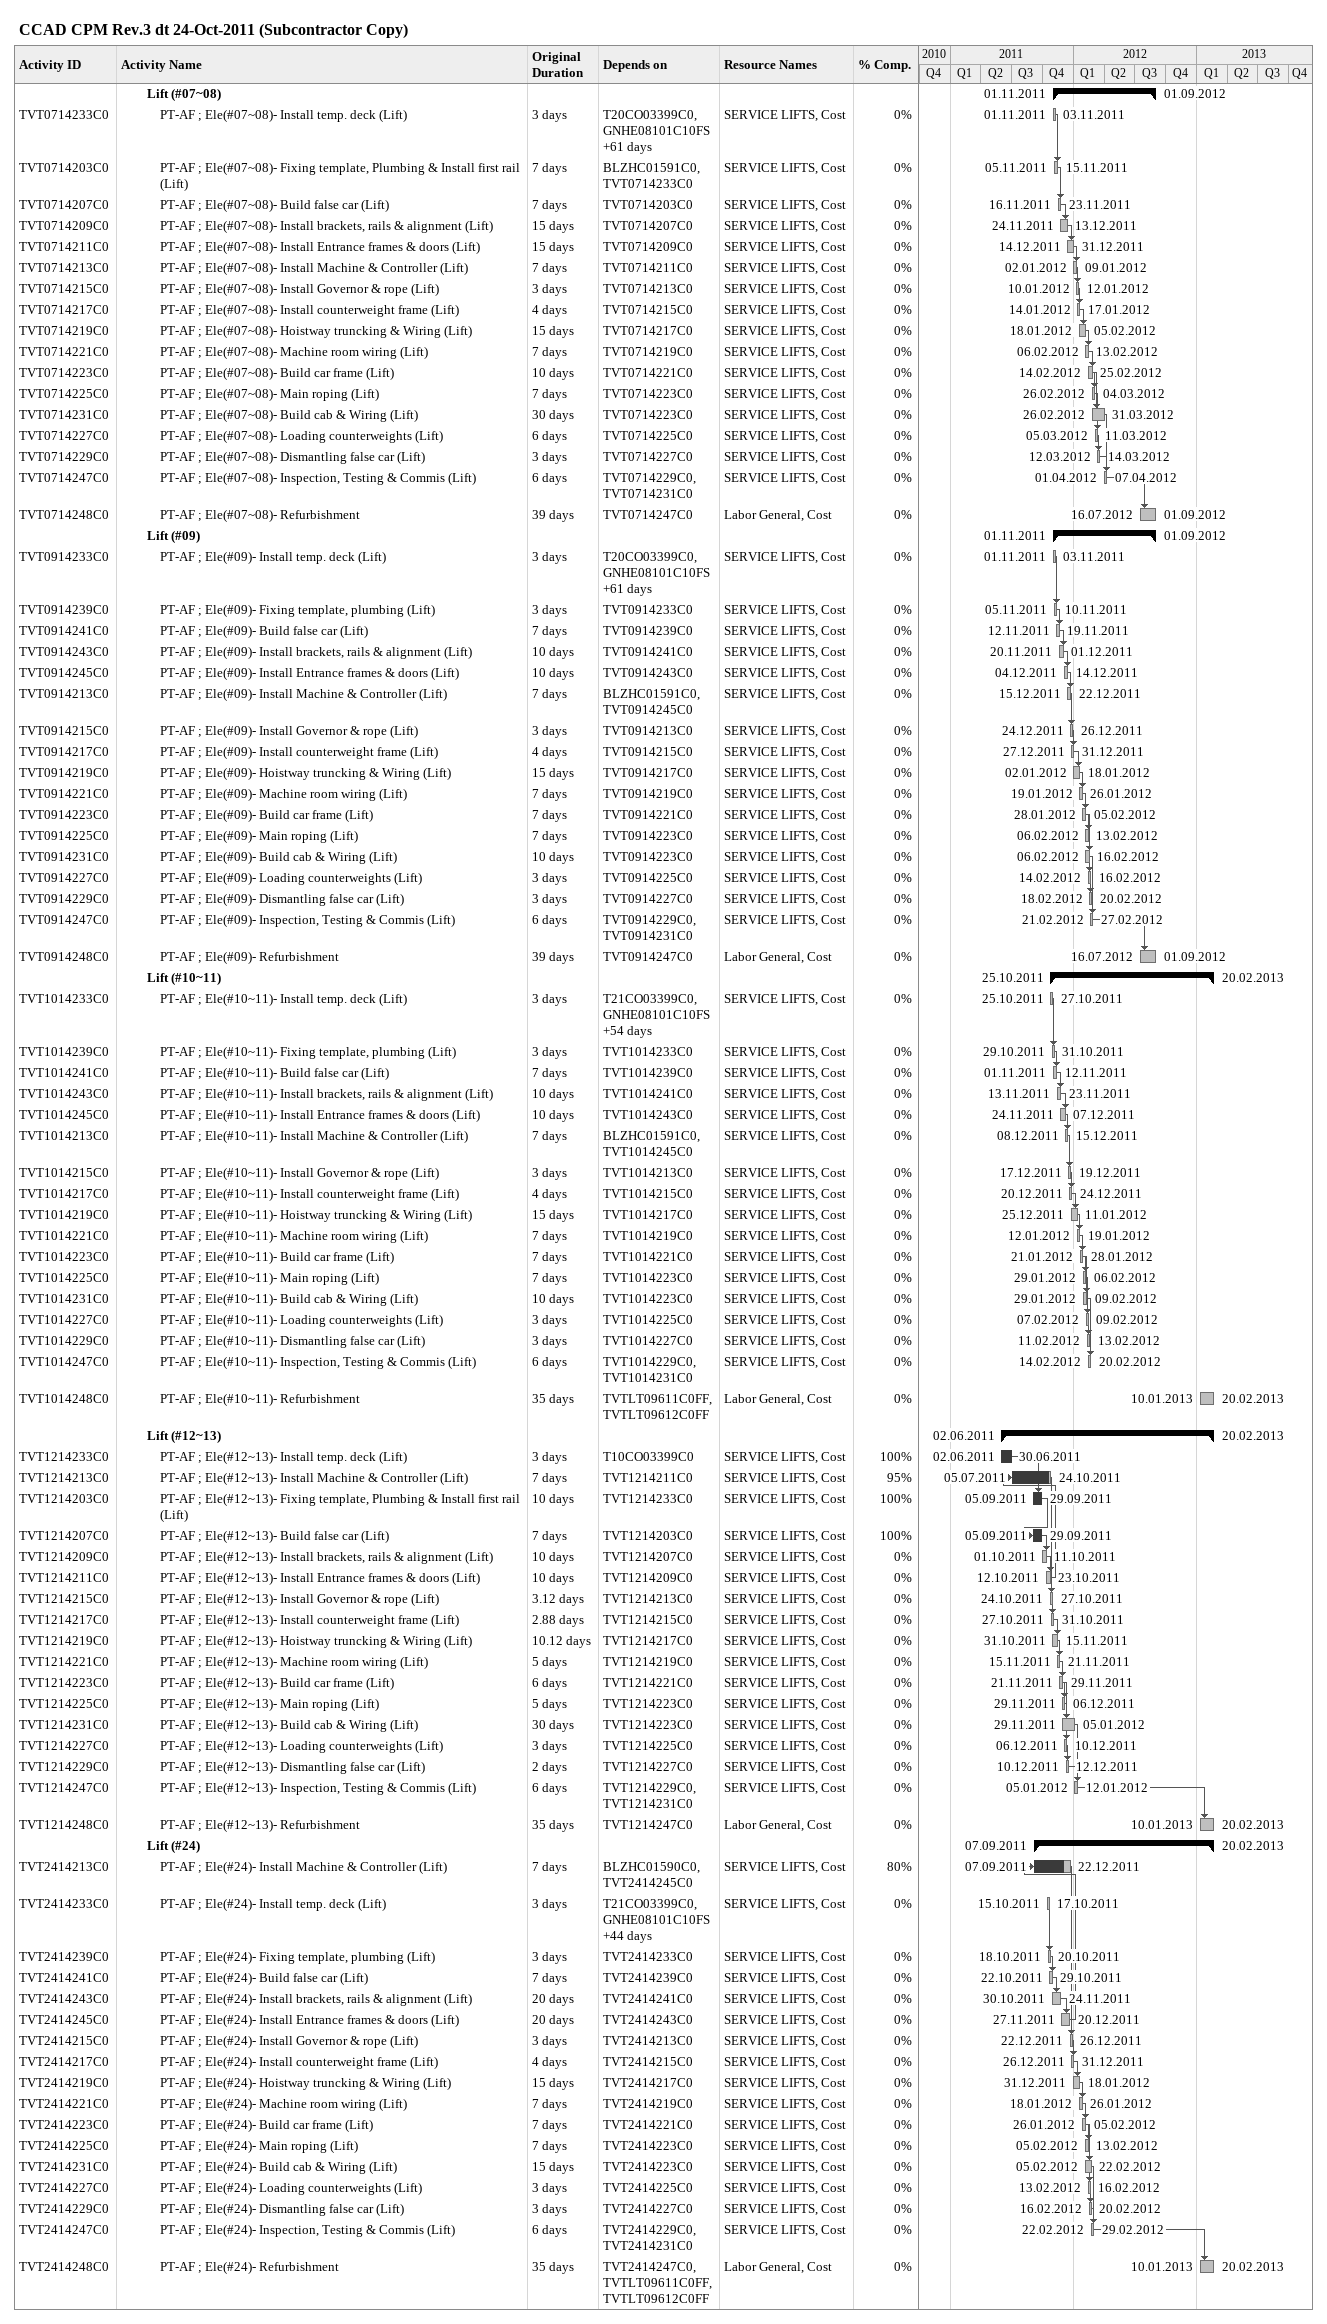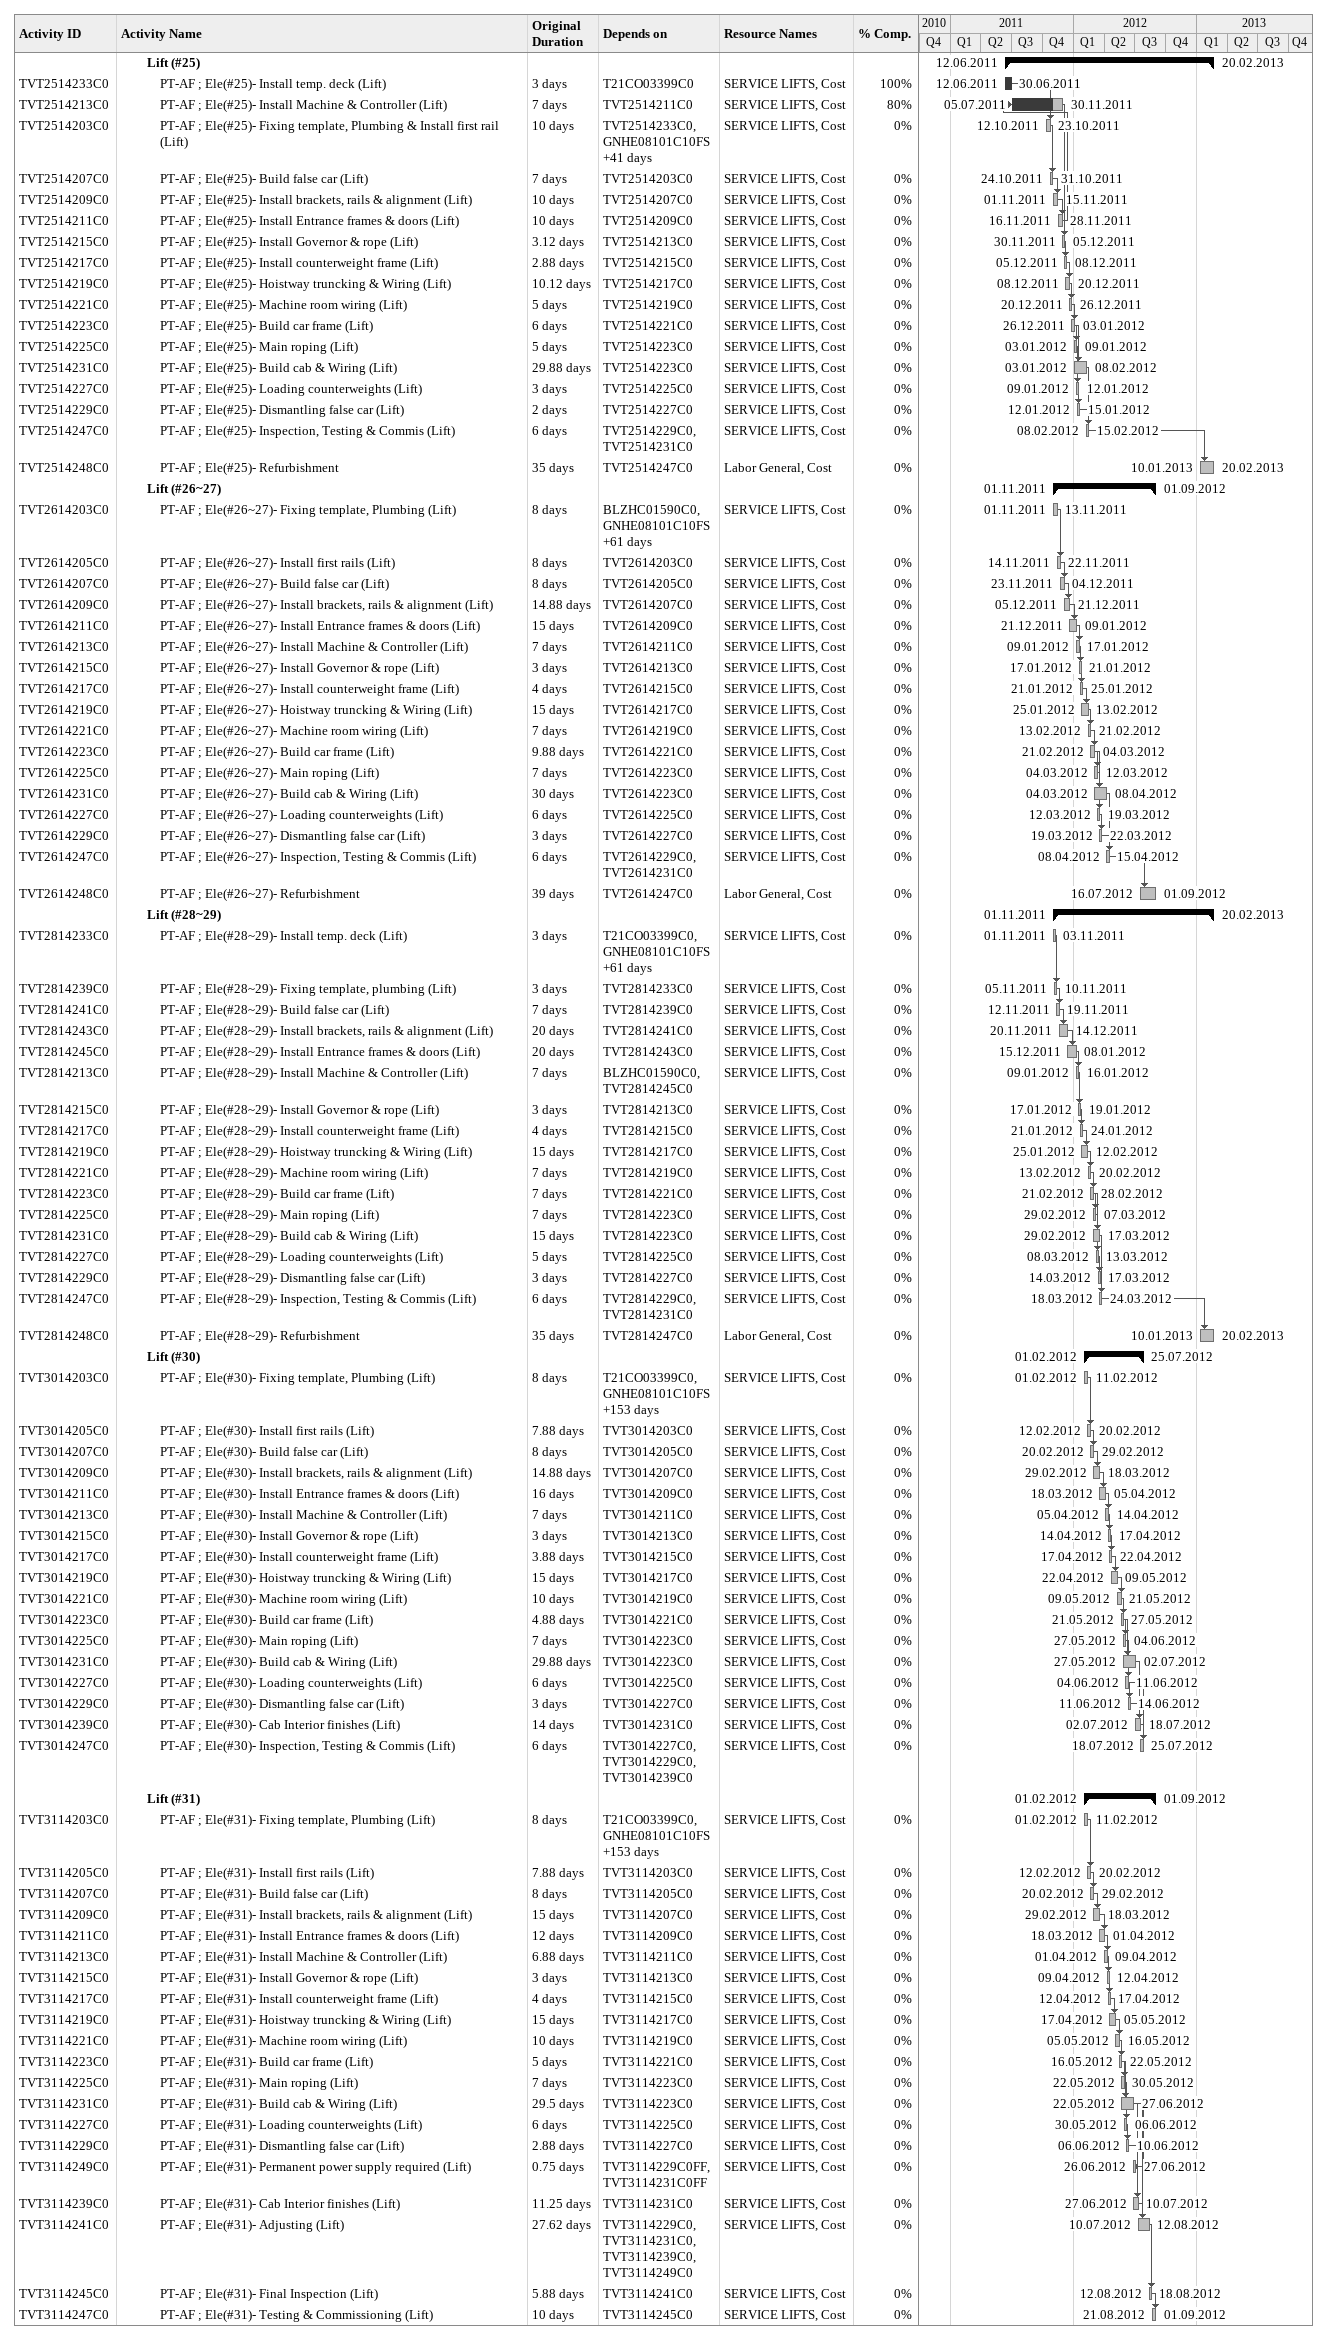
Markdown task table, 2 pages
CCAD CPM Rev.3 dt 24-Oct-2011 (Subcontractor Copy)

| ID | Level | Task | Original duration | Start | Finish | Predecessors | Resources | % complete |
|---|---|---|---|---|---|---|---|---|
|  | 3 | **Lift (#07~08)** |  | 2011-11-01 | 2012-09-01 |  |  |  |
| TVT0714233C0 | 4 | PT-AF ; Ele(#07~08)- Install temp. deck (Lift) | 3d | 2011-11-01 | 2011-11-03 | T20CO03399C0, GNHE08101C10FS+61d | SERVICE LIFTS, Cost | 0 |
| TVT0714203C0 | 4 | PT-AF ; Ele(#07~08)- Fixing template, Plumbing & Install first rail (Lift) | 7d | 2011-11-05 | 2011-11-15 | BLZHC01591C0, TVT0714233C0 | SERVICE LIFTS, Cost | 0 |
| TVT0714207C0 | 4 | PT-AF ; Ele(#07~08)- Build false car (Lift) | 7d | 2011-11-16 | 2011-11-23 | TVT0714203C0 | SERVICE LIFTS, Cost | 0 |
| TVT0714209C0 | 4 | PT-AF ; Ele(#07~08)- Install brackets, rails & alignment (Lift) | 15d | 2011-11-24 | 2011-12-13 | TVT0714207C0 | SERVICE LIFTS, Cost | 0 |
| TVT0714211C0 | 4 | PT-AF ; Ele(#07~08)- Install Entrance frames & doors (Lift) | 15d | 2011-12-14 | 2011-12-31 | TVT0714209C0 | SERVICE LIFTS, Cost | 0 |
| TVT0714213C0 | 4 | PT-AF ; Ele(#07~08)- Install Machine & Controller (Lift) | 7d | 2012-01-02 | 2012-01-09 | TVT0714211C0 | SERVICE LIFTS, Cost | 0 |
| TVT0714215C0 | 4 | PT-AF ; Ele(#07~08)- Install Governor & rope (Lift) | 3d | 2012-01-10 | 2012-01-12 | TVT0714213C0 | SERVICE LIFTS, Cost | 0 |
| TVT0714217C0 | 4 | PT-AF ; Ele(#07~08)- Install counterweight frame (Lift) | 4d | 2012-01-14 | 2012-01-17 | TVT0714215C0 | SERVICE LIFTS, Cost | 0 |
| TVT0714219C0 | 4 | PT-AF ; Ele(#07~08)- Hoistway truncking & Wiring (Lift) | 15d | 2012-01-18 | 2012-02-05 | TVT0714217C0 | SERVICE LIFTS, Cost | 0 |
| TVT0714221C0 | 4 | PT-AF ; Ele(#07~08)- Machine room wiring (Lift) | 7d | 2012-02-06 | 2012-02-13 | TVT0714219C0 | SERVICE LIFTS, Cost | 0 |
| TVT0714223C0 | 4 | PT-AF ; Ele(#07~08)- Build car frame (Lift) | 10d | 2012-02-14 | 2012-02-25 | TVT0714221C0 | SERVICE LIFTS, Cost | 0 |
| TVT0714225C0 | 4 | PT-AF ; Ele(#07~08)- Main roping (Lift) | 7d | 2012-02-26 | 2012-03-04 | TVT0714223C0 | SERVICE LIFTS, Cost | 0 |
| TVT0714231C0 | 4 | PT-AF ; Ele(#07~08)- Build cab & Wiring (Lift) | 30d | 2012-02-26 | 2012-03-31 | TVT0714223C0 | SERVICE LIFTS, Cost | 0 |
| TVT0714227C0 | 4 | PT-AF ; Ele(#07~08)- Loading counterweights (Lift) | 6d | 2012-03-05 | 2012-03-11 | TVT0714225C0 | SERVICE LIFTS, Cost | 0 |
| TVT0714229C0 | 4 | PT-AF ; Ele(#07~08)- Dismantling false car (Lift) | 3d | 2012-03-12 | 2012-03-14 | TVT0714227C0 | SERVICE LIFTS, Cost | 0 |
| TVT0714247C0 | 4 | PT-AF ; Ele(#07~08)- Inspection, Testing & Commis (Lift) | 6d | 2012-04-01 | 2012-04-07 | TVT0714229C0, TVT0714231C0 | SERVICE LIFTS, Cost | 0 |
| TVT0714248C0 | 4 | PT-AF ; Ele(#07~08)- Refurbishment | 39d | 2012-07-16 | 2012-09-01 | TVT0714247C0 | Labor General, Cost | 0 |
|  | 3 | **Lift (#09)** |  | 2011-11-01 | 2012-09-01 |  |  |  |
| TVT0914233C0 | 4 | PT-AF ; Ele(#09)- Install temp. deck (Lift) | 3d | 2011-11-01 | 2011-11-03 | T20CO03399C0, GNHE08101C10FS+61d | SERVICE LIFTS, Cost | 0 |
| TVT0914239C0 | 4 | PT-AF ; Ele(#09)- Fixing template, plumbing (Lift) | 3d | 2011-11-05 | 2011-11-10 | TVT0914233C0 | SERVICE LIFTS, Cost | 0 |
| TVT0914241C0 | 4 | PT-AF ; Ele(#09)- Build false car (Lift) | 7d | 2011-11-12 | 2011-11-19 | TVT0914239C0 | SERVICE LIFTS, Cost | 0 |
| TVT0914243C0 | 4 | PT-AF ; Ele(#09)- Install brackets, rails & alignment (Lift) | 10d | 2011-11-20 | 2011-12-01 | TVT0914241C0 | SERVICE LIFTS, Cost | 0 |
| TVT0914245C0 | 4 | PT-AF ; Ele(#09)- Install Entrance frames & doors (Lift) | 10d | 2011-12-04 | 2011-12-14 | TVT0914243C0 | SERVICE LIFTS, Cost | 0 |
| TVT0914213C0 | 4 | PT-AF ; Ele(#09)- Install Machine & Controller (Lift) | 7d | 2011-12-15 | 2011-12-22 | BLZHC01591C0, TVT0914245C0 | SERVICE LIFTS, Cost | 0 |
| TVT0914215C0 | 4 | PT-AF ; Ele(#09)- Install Governor & rope (Lift) | 3d | 2011-12-24 | 2011-12-26 | TVT0914213C0 | SERVICE LIFTS, Cost | 0 |
| TVT0914217C0 | 4 | PT-AF ; Ele(#09)- Install counterweight frame (Lift) | 4d | 2011-12-27 | 2011-12-31 | TVT0914215C0 | SERVICE LIFTS, Cost | 0 |
| TVT0914219C0 | 4 | PT-AF ; Ele(#09)- Hoistway truncking & Wiring (Lift) | 15d | 2012-01-02 | 2012-01-18 | TVT0914217C0 | SERVICE LIFTS, Cost | 0 |
| TVT0914221C0 | 4 | PT-AF ; Ele(#09)- Machine room wiring (Lift) | 7d | 2012-01-19 | 2012-01-26 | TVT0914219C0 | SERVICE LIFTS, Cost | 0 |
| TVT0914223C0 | 4 | PT-AF ; Ele(#09)- Build car frame (Lift) | 7d | 2012-01-28 | 2012-02-05 | TVT0914221C0 | SERVICE LIFTS, Cost | 0 |
| TVT0914225C0 | 4 | PT-AF ; Ele(#09)- Main roping (Lift) | 7d | 2012-02-06 | 2012-02-13 | TVT0914223C0 | SERVICE LIFTS, Cost | 0 |
| TVT0914231C0 | 4 | PT-AF ; Ele(#09)- Build cab & Wiring (Lift) | 10d | 2012-02-06 | 2012-02-16 | TVT0914223C0 | SERVICE LIFTS, Cost | 0 |
| TVT0914227C0 | 4 | PT-AF ; Ele(#09)- Loading counterweights (Lift) | 3d | 2012-02-14 | 2012-02-16 | TVT0914225C0 | SERVICE LIFTS, Cost | 0 |
| TVT0914229C0 | 4 | PT-AF ; Ele(#09)- Dismantling false car (Lift) | 3d | 2012-02-18 | 2012-02-20 | TVT0914227C0 | SERVICE LIFTS, Cost | 0 |
| TVT0914247C0 | 4 | PT-AF ; Ele(#09)- Inspection, Testing & Commis (Lift) | 6d | 2012-02-21 | 2012-02-27 | TVT0914229C0, TVT0914231C0 | SERVICE LIFTS, Cost | 0 |
| TVT0914248C0 | 4 | PT-AF ; Ele(#09)- Refurbishment | 39d | 2012-07-16 | 2012-09-01 | TVT0914247C0 | Labor General, Cost | 0 |
|  | 3 | **Lift (#10~11)** |  | 2011-10-25 | 2013-02-20 |  |  |  |
| TVT1014233C0 | 4 | PT-AF ; Ele(#10~11)- Install temp. deck (Lift) | 3d | 2011-10-25 | 2011-10-27 | T21CO03399C0, GNHE08101C10FS+54d | SERVICE LIFTS, Cost | 0 |
| TVT1014239C0 | 4 | PT-AF ; Ele(#10~11)- Fixing template, plumbing (Lift) | 3d | 2011-10-29 | 2011-10-31 | TVT1014233C0 | SERVICE LIFTS, Cost | 0 |
| TVT1014241C0 | 4 | PT-AF ; Ele(#10~11)- Build false car (Lift) | 7d | 2011-11-01 | 2011-11-12 | TVT1014239C0 | SERVICE LIFTS, Cost | 0 |
| TVT1014243C0 | 4 | PT-AF ; Ele(#10~11)- Install brackets, rails & alignment (Lift) | 10d | 2011-11-13 | 2011-11-23 | TVT1014241C0 | SERVICE LIFTS, Cost | 0 |
| TVT1014245C0 | 4 | PT-AF ; Ele(#10~11)- Install Entrance frames & doors (Lift) | 10d | 2011-11-24 | 2011-12-07 | TVT1014243C0 | SERVICE LIFTS, Cost | 0 |
| TVT1014213C0 | 4 | PT-AF ; Ele(#10~11)- Install Machine & Controller (Lift) | 7d | 2011-12-08 | 2011-12-15 | BLZHC01591C0, TVT1014245C0 | SERVICE LIFTS, Cost | 0 |
| TVT1014215C0 | 4 | PT-AF ; Ele(#10~11)- Install Governor & rope (Lift) | 3d | 2011-12-17 | 2011-12-19 | TVT1014213C0 | SERVICE LIFTS, Cost | 0 |
| TVT1014217C0 | 4 | PT-AF ; Ele(#10~11)- Install counterweight frame (Lift) | 4d | 2011-12-20 | 2011-12-24 | TVT1014215C0 | SERVICE LIFTS, Cost | 0 |
| TVT1014219C0 | 4 | PT-AF ; Ele(#10~11)- Hoistway truncking & Wiring (Lift) | 15d | 2011-12-25 | 2012-01-11 | TVT1014217C0 | SERVICE LIFTS, Cost | 0 |
| TVT1014221C0 | 4 | PT-AF ; Ele(#10~11)- Machine room wiring (Lift) | 7d | 2012-01-12 | 2012-01-19 | TVT1014219C0 | SERVICE LIFTS, Cost | 0 |
| TVT1014223C0 | 4 | PT-AF ; Ele(#10~11)- Build car frame (Lift) | 7d | 2012-01-21 | 2012-01-28 | TVT1014221C0 | SERVICE LIFTS, Cost | 0 |
| TVT1014225C0 | 4 | PT-AF ; Ele(#10~11)- Main roping (Lift) | 7d | 2012-01-29 | 2012-02-06 | TVT1014223C0 | SERVICE LIFTS, Cost | 0 |
| TVT1014231C0 | 4 | PT-AF ; Ele(#10~11)- Build cab & Wiring (Lift) | 10d | 2012-01-29 | 2012-02-09 | TVT1014223C0 | SERVICE LIFTS, Cost | 0 |
| TVT1014227C0 | 4 | PT-AF ; Ele(#10~11)- Loading counterweights (Lift) | 3d | 2012-02-07 | 2012-02-09 | TVT1014225C0 | SERVICE LIFTS, Cost | 0 |
| TVT1014229C0 | 4 | PT-AF ; Ele(#10~11)- Dismantling false car (Lift) | 3d | 2012-02-11 | 2012-02-13 | TVT1014227C0 | SERVICE LIFTS, Cost | 0 |
| TVT1014247C0 | 4 | PT-AF ; Ele(#10~11)- Inspection, Testing & Commis (Lift) | 6d | 2012-02-14 | 2012-02-20 | TVT1014229C0, TVT1014231C0 | SERVICE LIFTS, Cost | 0 |
| TVT1014248C0 | 4 | PT-AF ; Ele(#10~11)- Refurbishment | 35d | 2013-01-10 | 2013-02-20 | TVTLT09611C0FF, TVTLT09612C0FF | Labor General, Cost | 0 |
|  | 3 | **Lift (#12~13)** |  | 2011-06-02 | 2013-02-20 |  |  |  |
| TVT1214233C0 | 4 | PT-AF ; Ele(#12~13)- Install temp. deck (Lift) | 3d | 2011-06-02 | 2011-06-30 | T10CO03399C0 | SERVICE LIFTS, Cost | 100 |
| TVT1214213C0 | 4 | PT-AF ; Ele(#12~13)- Install Machine & Controller (Lift) | 7d | 2011-07-05 | 2011-10-24 | TVT1214211C0 | SERVICE LIFTS, Cost | 95 |
| TVT1214203C0 | 4 | PT-AF ; Ele(#12~13)- Fixing template, Plumbing & Install first rail (Lift) | 10d | 2011-09-05 | 2011-09-29 | TVT1214233C0 | SERVICE LIFTS, Cost | 100 |
| TVT1214207C0 | 4 | PT-AF ; Ele(#12~13)- Build false car (Lift) | 7d | 2011-09-05 | 2011-09-29 | TVT1214203C0 | SERVICE LIFTS, Cost | 100 |
| TVT1214209C0 | 4 | PT-AF ; Ele(#12~13)- Install brackets, rails & alignment (Lift) | 10d | 2011-10-01 | 2011-10-11 | TVT1214207C0 | SERVICE LIFTS, Cost | 0 |
| TVT1214211C0 | 4 | PT-AF ; Ele(#12~13)- Install Entrance frames & doors (Lift) | 10d | 2011-10-12 | 2011-10-23 | TVT1214209C0 | SERVICE LIFTS, Cost | 0 |
| TVT1214215C0 | 4 | PT-AF ; Ele(#12~13)- Install Governor & rope (Lift) | 3.12d | 2011-10-24 | 2011-10-27 | TVT1214213C0 | SERVICE LIFTS, Cost | 0 |
| TVT1214217C0 | 4 | PT-AF ; Ele(#12~13)- Install counterweight frame (Lift) | 2.88d | 2011-10-27 | 2011-10-31 | TVT1214215C0 | SERVICE LIFTS, Cost | 0 |
| TVT1214219C0 | 4 | PT-AF ; Ele(#12~13)- Hoistway truncking & Wiring (Lift) | 10.12d | 2011-10-31 | 2011-11-15 | TVT1214217C0 | SERVICE LIFTS, Cost | 0 |
| TVT1214221C0 | 4 | PT-AF ; Ele(#12~13)- Machine room wiring (Lift) | 5d | 2011-11-15 | 2011-11-21 | TVT1214219C0 | SERVICE LIFTS, Cost | 0 |
| TVT1214223C0 | 4 | PT-AF ; Ele(#12~13)- Build car frame (Lift) | 6d | 2011-11-21 | 2011-11-29 | TVT1214221C0 | SERVICE LIFTS, Cost | 0 |
| TVT1214225C0 | 4 | PT-AF ; Ele(#12~13)- Main roping (Lift) | 5d | 2011-11-29 | 2011-12-06 | TVT1214223C0 | SERVICE LIFTS, Cost | 0 |
| TVT1214231C0 | 4 | PT-AF ; Ele(#12~13)- Build cab & Wiring (Lift) | 30d | 2011-11-29 | 2012-01-05 | TVT1214223C0 | SERVICE LIFTS, Cost | 0 |
| TVT1214227C0 | 4 | PT-AF ; Ele(#12~13)- Loading counterweights (Lift) | 3d | 2011-12-06 | 2011-12-10 | TVT1214225C0 | SERVICE LIFTS, Cost | 0 |
| TVT1214229C0 | 4 | PT-AF ; Ele(#12~13)- Dismantling false car (Lift) | 2d | 2011-12-10 | 2011-12-12 | TVT1214227C0 | SERVICE LIFTS, Cost | 0 |
| TVT1214247C0 | 4 | PT-AF ; Ele(#12~13)- Inspection, Testing & Commis (Lift) | 6d | 2012-01-05 | 2012-01-12 | TVT1214229C0, TVT1214231C0 | SERVICE LIFTS, Cost | 0 |
| TVT1214248C0 | 4 | PT-AF ; Ele(#12~13)- Refurbishment | 35d | 2013-01-10 | 2013-02-20 | TVT1214247C0 | Labor General, Cost | 0 |
|  | 3 | **Lift (#24)** |  | 2011-09-07 | 2013-02-20 |  |  |  |
| TVT2414213C0 | 4 | PT-AF ; Ele(#24)- Install Machine & Controller (Lift) | 7d | 2011-09-07 | 2011-12-22 | BLZHC01590C0, TVT2414245C0 | SERVICE LIFTS, Cost | 80 |
| TVT2414233C0 | 4 | PT-AF ; Ele(#24)- Install temp. deck (Lift) | 3d | 2011-10-15 | 2011-10-17 | T21CO03399C0, GNHE08101C10FS+44d | SERVICE LIFTS, Cost | 0 |
| TVT2414239C0 | 4 | PT-AF ; Ele(#24)- Fixing template, plumbing (Lift) | 3d | 2011-10-18 | 2011-10-20 | TVT2414233C0 | SERVICE LIFTS, Cost | 0 |
| TVT2414241C0 | 4 | PT-AF ; Ele(#24)- Build false car (Lift) | 7d | 2011-10-22 | 2011-10-29 | TVT2414239C0 | SERVICE LIFTS, Cost | 0 |
| TVT2414243C0 | 4 | PT-AF ; Ele(#24)- Install brackets, rails & alignment (Lift) | 20d | 2011-10-30 | 2011-11-24 | TVT2414241C0 | SERVICE LIFTS, Cost | 0 |
| TVT2414245C0 | 4 | PT-AF ; Ele(#24)- Install Entrance frames & doors (Lift) | 20d | 2011-11-27 | 2011-12-20 | TVT2414243C0 | SERVICE LIFTS, Cost | 0 |
| TVT2414215C0 | 4 | PT-AF ; Ele(#24)- Install Governor & rope (Lift) | 3d | 2011-12-22 | 2011-12-26 | TVT2414213C0 | SERVICE LIFTS, Cost | 0 |
| TVT2414217C0 | 4 | PT-AF ; Ele(#24)- Install counterweight frame (Lift) | 4d | 2011-12-26 | 2011-12-31 | TVT2414215C0 | SERVICE LIFTS, Cost | 0 |
| TVT2414219C0 | 4 | PT-AF ; Ele(#24)- Hoistway truncking & Wiring (Lift) | 15d | 2011-12-31 | 2012-01-18 | TVT2414217C0 | SERVICE LIFTS, Cost | 0 |
| TVT2414221C0 | 4 | PT-AF ; Ele(#24)- Machine room wiring (Lift) | 7d | 2012-01-18 | 2012-01-26 | TVT2414219C0 | SERVICE LIFTS, Cost | 0 |
| TVT2414223C0 | 4 | PT-AF ; Ele(#24)- Build car frame (Lift) | 7d | 2012-01-26 | 2012-02-05 | TVT2414221C0 | SERVICE LIFTS, Cost | 0 |
| TVT2414225C0 | 4 | PT-AF ; Ele(#24)- Main roping (Lift) | 7d | 2012-02-05 | 2012-02-13 | TVT2414223C0 | SERVICE LIFTS, Cost | 0 |
| TVT2414231C0 | 4 | PT-AF ; Ele(#24)- Build cab & Wiring (Lift) | 15d | 2012-02-05 | 2012-02-22 | TVT2414223C0 | SERVICE LIFTS, Cost | 0 |
| TVT2414227C0 | 4 | PT-AF ; Ele(#24)- Loading counterweights (Lift) | 3d | 2012-02-13 | 2012-02-16 | TVT2414225C0 | SERVICE LIFTS, Cost | 0 |
| TVT2414229C0 | 4 | PT-AF ; Ele(#24)- Dismantling false car (Lift) | 3d | 2012-02-16 | 2012-02-20 | TVT2414227C0 | SERVICE LIFTS, Cost | 0 |
| TVT2414247C0 | 4 | PT-AF ; Ele(#24)- Inspection, Testing & Commis (Lift) | 6d | 2012-02-22 | 2012-02-29 | TVT2414229C0, TVT2414231C0 | SERVICE LIFTS, Cost | 0 |
| TVT2414248C0 | 4 | PT-AF ; Ele(#24)- Refurbishment | 35d | 2013-01-10 | 2013-02-20 | TVT2414247C0, TVTLT09611C0FF, TVTLT09612C0FF | Labor General, Cost | 0 |
|  | 3 | **Lift (#25)** |  | 2011-06-12 | 2013-02-20 |  |  |  |
| TVT2514233C0 | 4 | PT-AF ; Ele(#25)- Install temp. deck (Lift) | 3d | 2011-06-12 | 2011-06-30 | T21CO03399C0 | SERVICE LIFTS, Cost | 100 |
| TVT2514213C0 | 4 | PT-AF ; Ele(#25)- Install Machine & Controller (Lift) | 7d | 2011-07-05 | 2011-11-30 | TVT2514211C0 | SERVICE LIFTS, Cost | 80 |
| TVT2514203C0 | 4 | PT-AF ; Ele(#25)- Fixing template, Plumbing & Install first rail (Lift) | 10d | 2011-10-12 | 2011-10-23 | TVT2514233C0, GNHE08101C10FS+41d | SERVICE LIFTS, Cost | 0 |
| TVT2514207C0 | 4 | PT-AF ; Ele(#25)- Build false car (Lift) | 7d | 2011-10-24 | 2011-10-31 | TVT2514203C0 | SERVICE LIFTS, Cost | 0 |
| TVT2514209C0 | 4 | PT-AF ; Ele(#25)- Install brackets, rails & alignment (Lift) | 10d | 2011-11-01 | 2011-11-15 | TVT2514207C0 | SERVICE LIFTS, Cost | 0 |
| TVT2514211C0 | 4 | PT-AF ; Ele(#25)- Install Entrance frames & doors (Lift) | 10d | 2011-11-16 | 2011-11-28 | TVT2514209C0 | SERVICE LIFTS, Cost | 0 |
| TVT2514215C0 | 4 | PT-AF ; Ele(#25)- Install Governor & rope (Lift) | 3.12d | 2011-11-30 | 2011-12-05 | TVT2514213C0 | SERVICE LIFTS, Cost | 0 |
| TVT2514217C0 | 4 | PT-AF ; Ele(#25)- Install counterweight frame (Lift) | 2.88d | 2011-12-05 | 2011-12-08 | TVT2514215C0 | SERVICE LIFTS, Cost | 0 |
| TVT2514219C0 | 4 | PT-AF ; Ele(#25)- Hoistway truncking & Wiring (Lift) | 10.12d | 2011-12-08 | 2011-12-20 | TVT2514217C0 | SERVICE LIFTS, Cost | 0 |
| TVT2514221C0 | 4 | PT-AF ; Ele(#25)- Machine room wiring (Lift) | 5d | 2011-12-20 | 2011-12-26 | TVT2514219C0 | SERVICE LIFTS, Cost | 0 |
| TVT2514223C0 | 4 | PT-AF ; Ele(#25)- Build car frame (Lift) | 6d | 2011-12-26 | 2012-01-03 | TVT2514221C0 | SERVICE LIFTS, Cost | 0 |
| TVT2514225C0 | 4 | PT-AF ; Ele(#25)- Main roping (Lift) | 5d | 2012-01-03 | 2012-01-09 | TVT2514223C0 | SERVICE LIFTS, Cost | 0 |
| TVT2514231C0 | 4 | PT-AF ; Ele(#25)- Build cab & Wiring (Lift) | 29.88d | 2012-01-03 | 2012-02-08 | TVT2514223C0 | SERVICE LIFTS, Cost | 0 |
| TVT2514227C0 | 4 | PT-AF ; Ele(#25)- Loading counterweights (Lift) | 3d | 2012-01-09 | 2012-01-12 | TVT2514225C0 | SERVICE LIFTS, Cost | 0 |
| TVT2514229C0 | 4 | PT-AF ; Ele(#25)- Dismantling false car (Lift) | 2d | 2012-01-12 | 2012-01-15 | TVT2514227C0 | SERVICE LIFTS, Cost | 0 |
| TVT2514247C0 | 4 | PT-AF ; Ele(#25)- Inspection, Testing & Commis (Lift) | 6d | 2012-02-08 | 2012-02-15 | TVT2514229C0, TVT2514231C0 | SERVICE LIFTS, Cost | 0 |
| TVT2514248C0 | 4 | PT-AF ; Ele(#25)- Refurbishment | 35d | 2013-01-10 | 2013-02-20 | TVT2514247C0 | Labor General, Cost | 0 |
|  | 3 | **Lift (#26~27)** |  | 2011-11-01 | 2012-09-01 |  |  |  |
| TVT2614203C0 | 4 | PT-AF ; Ele(#26~27)- Fixing template, Plumbing (Lift) | 8d | 2011-11-01 | 2011-11-13 | BLZHC01590C0, GNHE08101C10FS+61d | SERVICE LIFTS, Cost | 0 |
| TVT2614205C0 | 4 | PT-AF ; Ele(#26~27)- Install first rails (Lift) | 8d | 2011-11-14 | 2011-11-22 | TVT2614203C0 | SERVICE LIFTS, Cost | 0 |
| TVT2614207C0 | 4 | PT-AF ; Ele(#26~27)- Build false car (Lift) | 8d | 2011-11-23 | 2011-12-04 | TVT2614205C0 | SERVICE LIFTS, Cost | 0 |
| TVT2614209C0 | 4 | PT-AF ; Ele(#26~27)- Install brackets, rails & alignment (Lift) | 14.88d | 2011-12-05 | 2011-12-21 | TVT2614207C0 | SERVICE LIFTS, Cost | 0 |
| TVT2614211C0 | 4 | PT-AF ; Ele(#26~27)- Install Entrance frames & doors (Lift) | 15d | 2011-12-21 | 2012-01-09 | TVT2614209C0 | SERVICE LIFTS, Cost | 0 |
| TVT2614213C0 | 4 | PT-AF ; Ele(#26~27)- Install Machine & Controller (Lift) | 7d | 2012-01-09 | 2012-01-17 | TVT2614211C0 | SERVICE LIFTS, Cost | 0 |
| TVT2614215C0 | 4 | PT-AF ; Ele(#26~27)- Install Governor & rope (Lift) | 3d | 2012-01-17 | 2012-01-21 | TVT2614213C0 | SERVICE LIFTS, Cost | 0 |
| TVT2614217C0 | 4 | PT-AF ; Ele(#26~27)- Install counterweight frame (Lift) | 4d | 2012-01-21 | 2012-01-25 | TVT2614215C0 | SERVICE LIFTS, Cost | 0 |
| TVT2614219C0 | 4 | PT-AF ; Ele(#26~27)- Hoistway truncking & Wiring (Lift) | 15d | 2012-01-25 | 2012-02-13 | TVT2614217C0 | SERVICE LIFTS, Cost | 0 |
| TVT2614221C0 | 4 | PT-AF ; Ele(#26~27)- Machine room wiring (Lift) | 7d | 2012-02-13 | 2012-02-21 | TVT2614219C0 | SERVICE LIFTS, Cost | 0 |
| TVT2614223C0 | 4 | PT-AF ; Ele(#26~27)- Build car frame (Lift) | 9.88d | 2012-02-21 | 2012-03-04 | TVT2614221C0 | SERVICE LIFTS, Cost | 0 |
| TVT2614225C0 | 4 | PT-AF ; Ele(#26~27)- Main roping (Lift) | 7d | 2012-03-04 | 2012-03-12 | TVT2614223C0 | SERVICE LIFTS, Cost | 0 |
| TVT2614231C0 | 4 | PT-AF ; Ele(#26~27)- Build cab & Wiring (Lift) | 30d | 2012-03-04 | 2012-04-08 | TVT2614223C0 | SERVICE LIFTS, Cost | 0 |
| TVT2614227C0 | 4 | PT-AF ; Ele(#26~27)- Loading counterweights (Lift) | 6d | 2012-03-12 | 2012-03-19 | TVT2614225C0 | SERVICE LIFTS, Cost | 0 |
| TVT2614229C0 | 4 | PT-AF ; Ele(#26~27)- Dismantling false car (Lift) | 3d | 2012-03-19 | 2012-03-22 | TVT2614227C0 | SERVICE LIFTS, Cost | 0 |
| TVT2614247C0 | 4 | PT-AF ; Ele(#26~27)- Inspection, Testing & Commis (Lift) | 6d | 2012-04-08 | 2012-04-15 | TVT2614229C0, TVT2614231C0 | SERVICE LIFTS, Cost | 0 |
| TVT2614248C0 | 4 | PT-AF ; Ele(#26~27)- Refurbishment | 39d | 2012-07-16 | 2012-09-01 | TVT2614247C0 | Labor General, Cost | 0 |
|  | 3 | **Lift (#28~29)** |  | 2011-11-01 | 2013-02-20 |  |  |  |
| TVT2814233C0 | 4 | PT-AF ; Ele(#28~29)- Install temp. deck (Lift) | 3d | 2011-11-01 | 2011-11-03 | T21CO03399C0, GNHE08101C10FS+61d | SERVICE LIFTS, Cost | 0 |
| TVT2814239C0 | 4 | PT-AF ; Ele(#28~29)- Fixing template, plumbing (Lift) | 3d | 2011-11-05 | 2011-11-10 | TVT2814233C0 | SERVICE LIFTS, Cost | 0 |
| TVT2814241C0 | 4 | PT-AF ; Ele(#28~29)- Build false car (Lift) | 7d | 2011-11-12 | 2011-11-19 | TVT2814239C0 | SERVICE LIFTS, Cost | 0 |
| TVT2814243C0 | 4 | PT-AF ; Ele(#28~29)- Install brackets, rails & alignment (Lift) | 20d | 2011-11-20 | 2011-12-14 | TVT2814241C0 | SERVICE LIFTS, Cost | 0 |
| TVT2814245C0 | 4 | PT-AF ; Ele(#28~29)- Install Entrance frames & doors (Lift) | 20d | 2011-12-15 | 2012-01-08 | TVT2814243C0 | SERVICE LIFTS, Cost | 0 |
| TVT2814213C0 | 4 | PT-AF ; Ele(#28~29)- Install Machine & Controller (Lift) | 7d | 2012-01-09 | 2012-01-16 | BLZHC01590C0, TVT2814245C0 | SERVICE LIFTS, Cost | 0 |
| TVT2814215C0 | 4 | PT-AF ; Ele(#28~29)- Install Governor & rope (Lift) | 3d | 2012-01-17 | 2012-01-19 | TVT2814213C0 | SERVICE LIFTS, Cost | 0 |
| TVT2814217C0 | 4 | PT-AF ; Ele(#28~29)- Install counterweight frame (Lift) | 4d | 2012-01-21 | 2012-01-24 | TVT2814215C0 | SERVICE LIFTS, Cost | 0 |
| TVT2814219C0 | 4 | PT-AF ; Ele(#28~29)- Hoistway truncking & Wiring (Lift) | 15d | 2012-01-25 | 2012-02-12 | TVT2814217C0 | SERVICE LIFTS, Cost | 0 |
| TVT2814221C0 | 4 | PT-AF ; Ele(#28~29)- Machine room wiring (Lift) | 7d | 2012-02-13 | 2012-02-20 | TVT2814219C0 | SERVICE LIFTS, Cost | 0 |
| TVT2814223C0 | 4 | PT-AF ; Ele(#28~29)- Build car frame (Lift) | 7d | 2012-02-21 | 2012-02-28 | TVT2814221C0 | SERVICE LIFTS, Cost | 0 |
| TVT2814225C0 | 4 | PT-AF ; Ele(#28~29)- Main roping (Lift) | 7d | 2012-02-29 | 2012-03-07 | TVT2814223C0 | SERVICE LIFTS, Cost | 0 |
| TVT2814231C0 | 4 | PT-AF ; Ele(#28~29)- Build cab & Wiring (Lift) | 15d | 2012-02-29 | 2012-03-17 | TVT2814223C0 | SERVICE LIFTS, Cost | 0 |
| TVT2814227C0 | 4 | PT-AF ; Ele(#28~29)- Loading counterweights (Lift) | 5d | 2012-03-08 | 2012-03-13 | TVT2814225C0 | SERVICE LIFTS, Cost | 0 |
| TVT2814229C0 | 4 | PT-AF ; Ele(#28~29)- Dismantling false car (Lift) | 3d | 2012-03-14 | 2012-03-17 | TVT2814227C0 | SERVICE LIFTS, Cost | 0 |
| TVT2814247C0 | 4 | PT-AF ; Ele(#28~29)- Inspection, Testing & Commis (Lift) | 6d | 2012-03-18 | 2012-03-24 | TVT2814229C0, TVT2814231C0 | SERVICE LIFTS, Cost | 0 |
| TVT2814248C0 | 4 | PT-AF ; Ele(#28~29)- Refurbishment | 35d | 2013-01-10 | 2013-02-20 | TVT2814247C0 | Labor General, Cost | 0 |
|  | 3 | **Lift (#30)** |  | 2012-02-01 | 2012-07-25 |  |  |  |
| TVT3014203C0 | 4 | PT-AF ; Ele(#30)- Fixing template, Plumbing (Lift) | 8d | 2012-02-01 | 2012-02-11 | T21CO03399C0, GNHE08101C10FS+153d | SERVICE LIFTS, Cost | 0 |
| TVT3014205C0 | 4 | PT-AF ; Ele(#30)- Install first rails (Lift) | 7.88d | 2012-02-12 | 2012-02-20 | TVT3014203C0 | SERVICE LIFTS, Cost | 0 |
| TVT3014207C0 | 4 | PT-AF ; Ele(#30)- Build false car (Lift) | 8d | 2012-02-20 | 2012-02-29 | TVT3014205C0 | SERVICE LIFTS, Cost | 0 |
| TVT3014209C0 | 4 | PT-AF ; Ele(#30)- Install brackets, rails & alignment (Lift) | 14.88d | 2012-02-29 | 2012-03-18 | TVT3014207C0 | SERVICE LIFTS, Cost | 0 |
| TVT3014211C0 | 4 | PT-AF ; Ele(#30)- Install Entrance frames & doors (Lift) | 16d | 2012-03-18 | 2012-04-05 | TVT3014209C0 | SERVICE LIFTS, Cost | 0 |
| TVT3014213C0 | 4 | PT-AF ; Ele(#30)- Install Machine & Controller (Lift) | 7d | 2012-04-05 | 2012-04-14 | TVT3014211C0 | SERVICE LIFTS, Cost | 0 |
| TVT3014215C0 | 4 | PT-AF ; Ele(#30)- Install Governor & rope (Lift) | 3d | 2012-04-14 | 2012-04-17 | TVT3014213C0 | SERVICE LIFTS, Cost | 0 |
| TVT3014217C0 | 4 | PT-AF ; Ele(#30)- Install counterweight frame (Lift) | 3.88d | 2012-04-17 | 2012-04-22 | TVT3014215C0 | SERVICE LIFTS, Cost | 0 |
| TVT3014219C0 | 4 | PT-AF ; Ele(#30)- Hoistway truncking & Wiring (Lift) | 15d | 2012-04-22 | 2012-05-09 | TVT3014217C0 | SERVICE LIFTS, Cost | 0 |
| TVT3014221C0 | 4 | PT-AF ; Ele(#30)- Machine room wiring (Lift) | 10d | 2012-05-09 | 2012-05-21 | TVT3014219C0 | SERVICE LIFTS, Cost | 0 |
| TVT3014223C0 | 4 | PT-AF ; Ele(#30)- Build car frame (Lift) | 4.88d | 2012-05-21 | 2012-05-27 | TVT3014221C0 | SERVICE LIFTS, Cost | 0 |
| TVT3014225C0 | 4 | PT-AF ; Ele(#30)- Main roping (Lift) | 7d | 2012-05-27 | 2012-06-04 | TVT3014223C0 | SERVICE LIFTS, Cost | 0 |
| TVT3014231C0 | 4 | PT-AF ; Ele(#30)- Build cab & Wiring (Lift) | 29.88d | 2012-05-27 | 2012-07-02 | TVT3014223C0 | SERVICE LIFTS, Cost | 0 |
| TVT3014227C0 | 4 | PT-AF ; Ele(#30)- Loading counterweights (Lift) | 6d | 2012-06-04 | 2012-06-11 | TVT3014225C0 | SERVICE LIFTS, Cost | 0 |
| TVT3014229C0 | 4 | PT-AF ; Ele(#30)- Dismantling false car (Lift) | 3d | 2012-06-11 | 2012-06-14 | TVT3014227C0 | SERVICE LIFTS, Cost | 0 |
| TVT3014239C0 | 4 | PT-AF ; Ele(#30)- Cab Interior finishes (Lift) | 14d | 2012-07-02 | 2012-07-18 | TVT3014231C0 | SERVICE LIFTS, Cost | 0 |
| TVT3014247C0 | 4 | PT-AF ; Ele(#30)- Inspection, Testing & Commis (Lift) | 6d | 2012-07-18 | 2012-07-25 | TVT3014227C0, TVT3014229C0, TVT3014239C0 | SERVICE LIFTS, Cost | 0 |
|  | 3 | **Lift (#31)** |  | 2012-02-01 | 2012-09-01 |  |  |  |
| TVT3114203C0 | 4 | PT-AF ; Ele(#31)- Fixing template, Plumbing (Lift) | 8d | 2012-02-01 | 2012-02-11 | T21CO03399C0, GNHE08101C10FS+153d | SERVICE LIFTS, Cost | 0 |
| TVT3114205C0 | 4 | PT-AF ; Ele(#31)- Install first rails (Lift) | 7.88d | 2012-02-12 | 2012-02-20 | TVT3114203C0 | SERVICE LIFTS, Cost | 0 |
| TVT3114207C0 | 4 | PT-AF ; Ele(#31)- Build false car (Lift) | 8d | 2012-02-20 | 2012-02-29 | TVT3114205C0 | SERVICE LIFTS, Cost | 0 |
| TVT3114209C0 | 4 | PT-AF ; Ele(#31)- Install brackets, rails & alignment (Lift) | 15d | 2012-02-29 | 2012-03-18 | TVT3114207C0 | SERVICE LIFTS, Cost | 0 |
| TVT3114211C0 | 4 | PT-AF ; Ele(#31)- Install Entrance frames & doors (Lift) | 12d | 2012-03-18 | 2012-04-01 | TVT3114209C0 | SERVICE LIFTS, Cost | 0 |
| TVT3114213C0 | 4 | PT-AF ; Ele(#31)- Install Machine & Controller (Lift) | 6.88d | 2012-04-01 | 2012-04-09 | TVT3114211C0 | SERVICE LIFTS, Cost | 0 |
| TVT3114215C0 | 4 | PT-AF ; Ele(#31)- Install Governor & rope (Lift) | 3d | 2012-04-09 | 2012-04-12 | TVT3114213C0 | SERVICE LIFTS, Cost | 0 |
| TVT3114217C0 | 4 | PT-AF ; Ele(#31)- Install counterweight frame (Lift) | 4d | 2012-04-12 | 2012-04-17 | TVT3114215C0 | SERVICE LIFTS, Cost | 0 |
| TVT3114219C0 | 4 | PT-AF ; Ele(#31)- Hoistway truncking & Wiring (Lift) | 15d | 2012-04-17 | 2012-05-05 | TVT3114217C0 | SERVICE LIFTS, Cost | 0 |
| TVT3114221C0 | 4 | PT-AF ; Ele(#31)- Machine room wiring (Lift) | 10d | 2012-05-05 | 2012-05-16 | TVT3114219C0 | SERVICE LIFTS, Cost | 0 |
| TVT3114223C0 | 4 | PT-AF ; Ele(#31)- Build car frame (Lift) | 5d | 2012-05-16 | 2012-05-22 | TVT3114221C0 | SERVICE LIFTS, Cost | 0 |
| TVT3114225C0 | 4 | PT-AF ; Ele(#31)- Main roping (Lift) | 7d | 2012-05-22 | 2012-05-30 | TVT3114223C0 | SERVICE LIFTS, Cost | 0 |
| TVT3114231C0 | 4 | PT-AF ; Ele(#31)- Build cab & Wiring (Lift) | 29.5d | 2012-05-22 | 2012-06-27 | TVT3114223C0 | SERVICE LIFTS, Cost | 0 |
| TVT3114227C0 | 4 | PT-AF ; Ele(#31)- Loading counterweights (Lift) | 6d | 2012-05-30 | 2012-06-06 | TVT3114225C0 | SERVICE LIFTS, Cost | 0 |
| TVT3114229C0 | 4 | PT-AF ; Ele(#31)- Dismantling false car (Lift) | 2.88d | 2012-06-06 | 2012-06-10 | TVT3114227C0 | SERVICE LIFTS, Cost | 0 |
| TVT3114249C0 | 4 | PT-AF ; Ele(#31)- Permanent power supply required (Lift) | 0.75d | 2012-06-26 | 2012-06-27 | TVT3114229C0FF, TVT3114231C0FF | SERVICE LIFTS, Cost | 0 |
| TVT3114239C0 | 4 | PT-AF ; Ele(#31)- Cab Interior finishes (Lift) | 11.25d | 2012-06-27 | 2012-07-10 | TVT3114231C0 | SERVICE LIFTS, Cost | 0 |
| TVT3114241C0 | 4 | PT-AF ; Ele(#31)- Adjusting (Lift) | 27.62d | 2012-07-10 | 2012-08-12 | TVT3114229C0, TVT3114231C0, TVT3114239C0, TVT3114249C0 | SERVICE LIFTS, Cost | 0 |
| TVT3114245C0 | 4 | PT-AF ; Ele(#31)- Final Inspection (Lift) | 5.88d | 2012-08-12 | 2012-08-18 | TVT3114241C0 | SERVICE LIFTS, Cost | 0 |
| TVT3114247C0 | 4 | PT-AF ; Ele(#31)- Testing & Commissioning (Lift) | 10d | 2012-08-21 | 2012-09-01 | TVT3114245C0 | SERVICE LIFTS, Cost | 0 |
